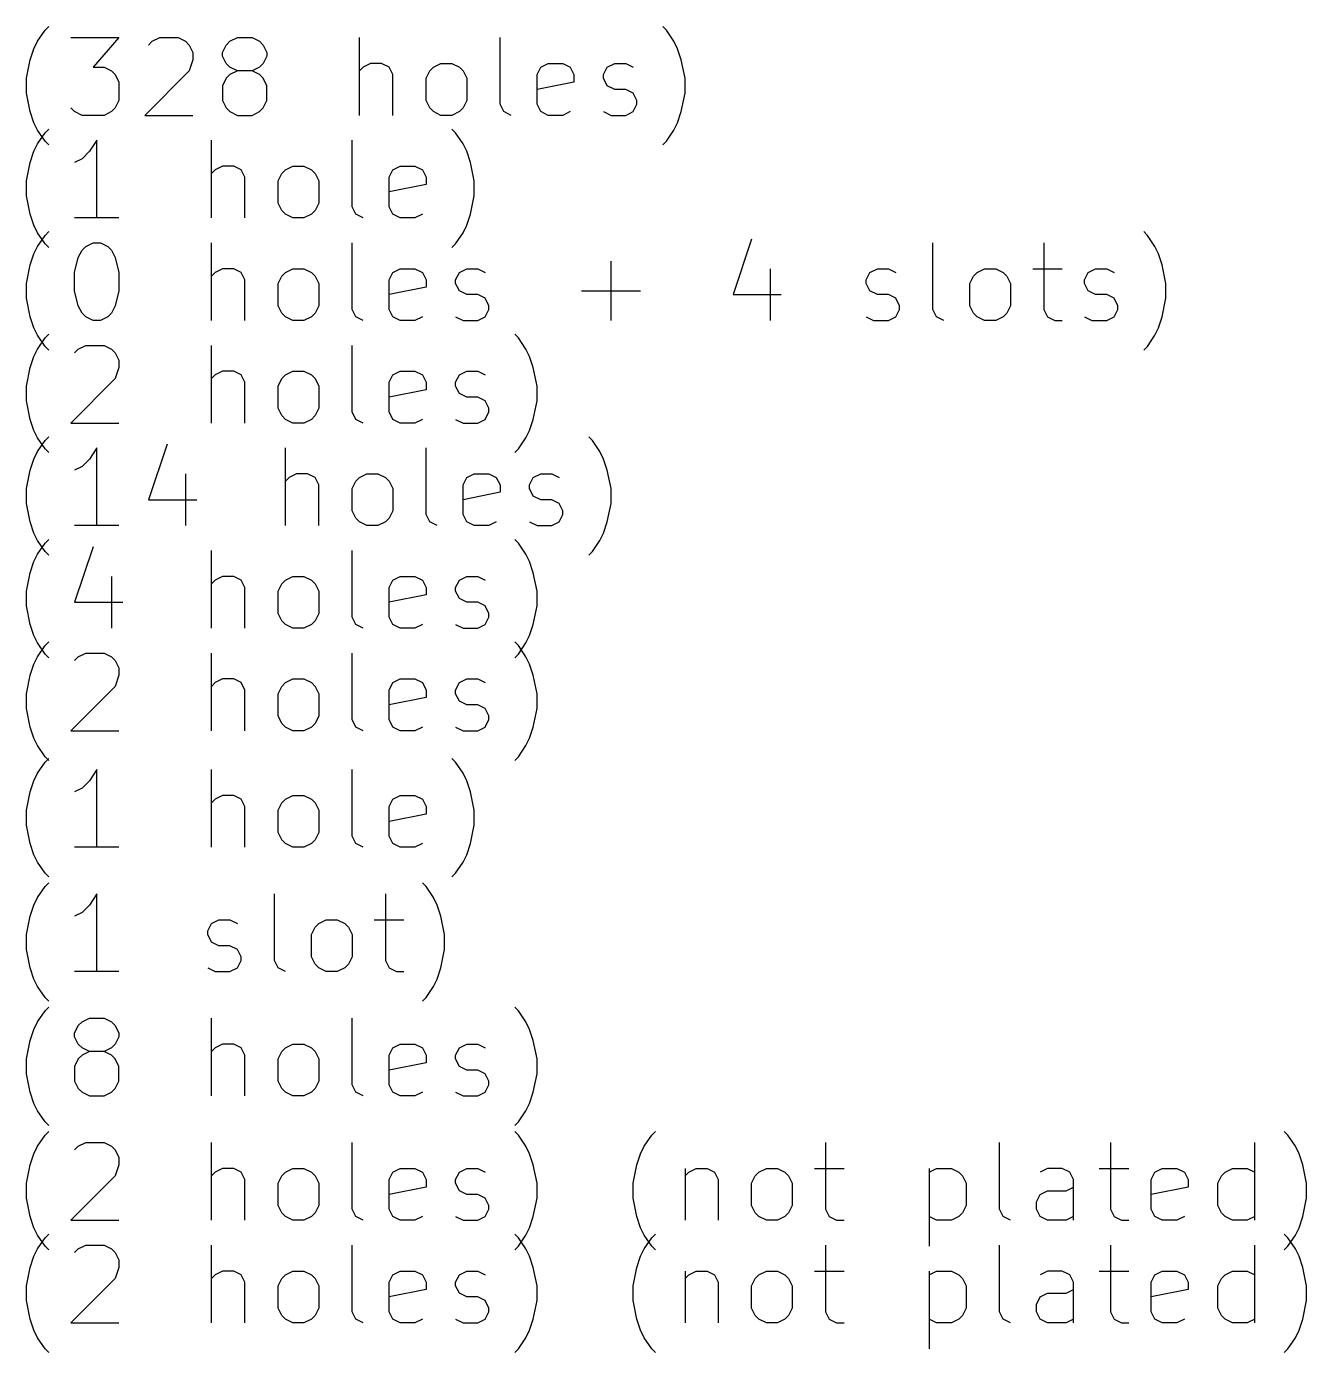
# Model space of a CAD drawing. Extents: x 97.9 to 175, y -164.3 to -75.
# Drawn here: x 135.08 to 168.03, y -164.26 to -130.13 of the extents above; entities that cross this region are included whole.
import ezdxf

# ---------------------------------------------------------------- set-up
doc = ezdxf.new("R2010")
doc.units = 0
doc.layers.add('BLACK', color=7, linetype='CONTINUOUS')

msp = doc.modelspace()

# ---------------------------------------------------------------- linework, layer by layer
at = {"layer": 'BLACK', "linetype": 'CONTINUOUS'}
for p, q in [((135.365, -130.51), (135.555, -130.224)), ((135.555, -130.224), (135.651, -130.129)), ((151.555, -130.224), (151.46, -130.129)), ((151.746, -130.51), (151.555, -130.224)), ((135.174, -130.986), (135.27, -130.701)), ((135.27, -130.701), (135.365, -130.51)), ((136.222, -130.415), (137.46, -130.415)), ((137.46, -130.415), (136.793, -131.177)), ((138.222, -130.605), (138.317, -130.51)), ((138.317, -130.51), (138.508, -130.415)), ((138.508, -130.415), (138.984, -130.415)), ((138.984, -130.415), (139.174, -130.51)), ((139.174, -130.51), (139.27, -130.605)), ((139.27, -130.605), (139.365, -130.796)), ((140.127, -130.796), (140.222, -130.605)), ((140.222, -130.605), (140.317, -130.51)), ((140.317, -130.51), (140.508, -130.415)), ((140.508, -130.415), (140.889, -130.415)), ((140.889, -130.415), (141.079, -130.51)), ((141.079, -130.51), (141.174, -130.605)), ((141.174, -130.605), (141.27, -130.796)), ((143.651, -132.415), (143.651, -130.415)), ((147.27, -132.129), (147.27, -130.415)), ((151.841, -130.701), (151.746, -130.51)), ((151.936, -130.986), (151.841, -130.701)), ((135.079, -131.462), (135.174, -130.986)), ((139.365, -130.986), (139.27, -131.272)), ((139.365, -130.796), (139.365, -130.986)), ((140.127, -130.891), (140.127, -130.796)), ((140.222, -131.082), (140.127, -130.891)), ((141.27, -130.891), (141.174, -131.082)), ((141.27, -130.796), (141.27, -130.891)), ((152.032, -131.462), (151.936, -130.986)), ((136.793, -131.177), (137.079, -131.177)), ((137.079, -131.177), (137.27, -131.272)), ((137.27, -131.272), (137.365, -131.367)), ((137.365, -131.367), (137.46, -131.558)), ((139.27, -131.272), (138.127, -132.415)), ((140.317, -131.177), (140.222, -131.082)), ((140.317, -131.367), (140.222, -131.462)), ((140.508, -131.272), (140.317, -131.177)), ((140.508, -131.272), (140.317, -131.367)), ((140.889, -131.272), (140.508, -131.272)), ((141.079, -131.177), (140.889, -131.272)), ((141.079, -131.367), (140.889, -131.272)), ((141.174, -131.082), (141.079, -131.177)), ((141.174, -131.462), (141.079, -131.367)), ((143.746, -131.177), (143.651, -131.272)), ((143.936, -131.082), (143.746, -131.177)), ((144.222, -131.082), (143.936, -131.082)), ((144.413, -131.177), (144.222, -131.082)), ((144.508, -131.367), (144.413, -131.177)), ((144.508, -132.415), (144.508, -131.367)), ((145.365, -131.462), (145.46, -131.272)), ((145.46, -131.272), (145.555, -131.177)), ((145.555, -131.177), (145.746, -131.082)), ((145.746, -131.082), (146.032, -131.082)), ((146.032, -131.082), (146.222, -131.177)), ((146.222, -131.177), (146.317, -131.272)), ((146.317, -131.272), (146.413, -131.462)), ((148.222, -131.367), (148.317, -131.177)), ((148.222, -132.129), (148.222, -131.367)), ((148.317, -131.177), (148.508, -131.082)), ((148.508, -131.082), (148.889, -131.082)), ((148.889, -131.082), (149.079, -131.177)), ((149.079, -131.177), (149.174, -131.367)), ((149.174, -131.367), (149.174, -131.558)), ((149.936, -131.367), (150.032, -131.177)), ((149.936, -131.462), (149.936, -131.367)), ((150.032, -131.177), (150.222, -131.082)), ((150.222, -131.082), (150.508, -131.082)), ((150.508, -131.082), (150.698, -131.177)), ((135.079, -131.843), (135.079, -131.462)), ((137.46, -131.558), (137.46, -132.034)), ((140.222, -131.462), (140.127, -131.653)), ((140.127, -131.653), (140.127, -132.034)), ((141.27, -131.653), (141.174, -131.462)), ((141.27, -132.034), (141.27, -131.653)), ((145.365, -132.034), (145.365, -131.462)), ((146.413, -131.462), (146.413, -132.034)), ((149.174, -131.558), (148.222, -131.748)), ((150.032, -131.653), (149.936, -131.462)), ((150.222, -131.748), (150.032, -131.653)), ((152.032, -131.843), (152.032, -131.462)), ((135.174, -132.32), (135.079, -131.843)), ((137.46, -132.034), (137.365, -132.224)), ((140.127, -132.034), (140.222, -132.224)), ((141.174, -132.224), (141.27, -132.034)), ((145.46, -132.224), (145.365, -132.034)), ((146.413, -132.034), (146.317, -132.224)), ((150.508, -131.748), (150.222, -131.748)), ((150.698, -131.843), (150.508, -131.748)), ((150.793, -132.034), (150.698, -131.843)), ((150.793, -132.129), (150.793, -132.034)), ((151.936, -132.32), (152.032, -131.843)), ((135.27, -132.605), (135.174, -132.32)), ((136.317, -132.32), (136.222, -132.224)), ((136.508, -132.415), (136.317, -132.32)), ((137.079, -132.415), (136.508, -132.415)), ((137.27, -132.32), (137.079, -132.415)), ((137.365, -132.224), (137.27, -132.32)), ((138.127, -132.415), (139.365, -132.415)), ((140.222, -132.224), (140.317, -132.32)), ((140.317, -132.32), (140.508, -132.415)), ((140.508, -132.415), (140.889, -132.415)), ((140.889, -132.415), (141.079, -132.32)), ((141.079, -132.32), (141.174, -132.224)), ((145.555, -132.32), (145.46, -132.224)), ((145.746, -132.415), (145.555, -132.32)), ((146.032, -132.415), (145.746, -132.415)), ((146.222, -132.32), (146.032, -132.415)), ((146.317, -132.224), (146.222, -132.32)), ((147.365, -132.32), (147.27, -132.129)), ((147.555, -132.415), (147.365, -132.32)), ((148.317, -132.32), (148.222, -132.129)), ((148.508, -132.415), (148.317, -132.32)), ((148.889, -132.415), (148.508, -132.415)), ((149.079, -132.32), (148.889, -132.415)), ((149.936, -132.32), (150.127, -132.415)), ((150.127, -132.415), (150.508, -132.415)), ((150.508, -132.415), (150.698, -132.32)), ((150.698, -132.32), (150.793, -132.129)), ((151.841, -132.605), (151.936, -132.32)), ((135.365, -132.796), (135.27, -132.605)), ((151.746, -132.796), (151.841, -132.605)), ((135.555, -133.082), (135.365, -132.796)), ((135.365, -133.15), (135.555, -132.864)), ((135.555, -132.864), (135.651, -132.769)), ((135.651, -133.177), (135.555, -133.082)), ((136.889, -133.055), (136.698, -133.341)), ((136.889, -135.055), (136.889, -133.055)), ((139.841, -135.055), (139.841, -133.055)), ((143.46, -134.769), (143.46, -133.055)), ((146.127, -132.864), (146.032, -132.769)), ((146.317, -133.15), (146.127, -132.864)), ((151.46, -133.177), (151.555, -133.082)), ((151.555, -133.082), (151.746, -132.796)), ((135.174, -133.626), (135.27, -133.341)), ((135.27, -133.341), (135.365, -133.15)), ((136.698, -133.341), (136.508, -133.531)), ((146.413, -133.341), (146.317, -133.15)), ((146.508, -133.626), (146.413, -133.341)), ((135.079, -134.102), (135.174, -133.626)), ((136.508, -133.531), (136.317, -133.626)), ((140.127, -133.722), (139.936, -133.817)), ((140.413, -133.722), (140.127, -133.722)), ((140.603, -133.817), (140.413, -133.722)), ((141.746, -133.817), (141.936, -133.722)), ((141.936, -133.722), (142.222, -133.722)), ((142.222, -133.722), (142.413, -133.817)), ((144.508, -133.817), (144.698, -133.722)), ((144.698, -133.722), (145.079, -133.722)), ((145.079, -133.722), (145.27, -133.817)), ((146.603, -134.102), (146.508, -133.626)), ((135.079, -134.483), (135.079, -134.102)), ((139.936, -133.817), (139.841, -133.912)), ((140.698, -134.007), (140.603, -133.817)), ((140.698, -135.055), (140.698, -134.007)), ((141.555, -134.102), (141.651, -133.912)), ((141.555, -134.674), (141.555, -134.102)), ((141.651, -133.912), (141.746, -133.817)), ((142.413, -133.817), (142.508, -133.912)), ((142.508, -133.912), (142.603, -134.102)), ((142.603, -134.102), (142.603, -134.674)), ((144.413, -134.007), (144.508, -133.817)), ((144.413, -134.769), (144.413, -134.007)), ((145.27, -133.817), (145.365, -134.007)), ((145.365, -134.007), (145.365, -134.198)), ((146.603, -134.483), (146.603, -134.102)), ((145.365, -134.198), (144.413, -134.388)), ((135.174, -134.96), (135.079, -134.483)), ((141.651, -134.864), (141.555, -134.674)), ((142.603, -134.674), (142.508, -134.864)), ((143.555, -134.96), (143.46, -134.769)), ((144.508, -134.96), (144.413, -134.769)), ((146.508, -134.96), (146.603, -134.483)), ((135.27, -135.245), (135.174, -134.96)), ((137.46, -135.055), (136.317, -135.055)), ((141.746, -134.96), (141.651, -134.864)), ((141.936, -135.055), (141.746, -134.96)), ((142.222, -135.055), (141.936, -135.055)), ((142.413, -134.96), (142.222, -135.055)), ((142.508, -134.864), (142.413, -134.96)), ((143.746, -135.055), (143.555, -134.96)), ((144.698, -135.055), (144.508, -134.96)), ((145.079, -135.055), (144.698, -135.055)), ((145.27, -134.96), (145.079, -135.055)), ((146.413, -135.245), (146.508, -134.96)), ((135.365, -135.436), (135.27, -135.245)), ((135.555, -135.722), (135.365, -135.436)), ((135.555, -135.504), (135.651, -135.409)), ((146.127, -135.722), (146.317, -135.436)), ((146.317, -135.436), (146.413, -135.245)), ((163.936, -135.504), (163.841, -135.409)), ((135.27, -135.981), (135.365, -135.79)), ((135.365, -135.79), (135.555, -135.504)), ((135.651, -135.817), (135.555, -135.722)), ((136.508, -135.885), (136.603, -135.79)), ((136.603, -135.79), (136.793, -135.695)), ((136.793, -135.695), (136.984, -135.695)), ((136.984, -135.695), (137.174, -135.79)), ((137.174, -135.79), (137.27, -135.885)), ((139.841, -137.695), (139.841, -135.695)), ((143.46, -137.409), (143.46, -135.695)), ((146.032, -135.817), (146.127, -135.722)), ((153.746, -135.6), (153.27, -137.028)), ((158.413, -137.409), (158.413, -135.695)), ((161.27, -135.695), (161.27, -137.409)), ((164.127, -135.79), (163.936, -135.504)), ((164.222, -135.981), (164.127, -135.79)), ((135.174, -136.266), (135.27, -135.981)), ((136.317, -136.457), (136.413, -136.076)), ((136.413, -136.076), (136.508, -135.885)), ((137.27, -135.885), (137.365, -136.076)), ((137.365, -136.076), (137.46, -136.457)), ((164.317, -136.266), (164.222, -135.981)), ((135.079, -136.742), (135.174, -136.266)), ((136.317, -136.933), (136.317, -136.457)), ((137.46, -136.457), (137.46, -136.933)), ((139.936, -136.457), (139.841, -136.552)), ((140.127, -136.362), (139.936, -136.457)), ((140.413, -136.362), (140.127, -136.362)), ((140.603, -136.457), (140.413, -136.362)), ((140.698, -136.647), (140.603, -136.457)), ((141.651, -136.552), (141.746, -136.457)), ((141.746, -136.457), (141.936, -136.362)), ((141.936, -136.362), (142.222, -136.362)), ((142.222, -136.362), (142.413, -136.457)), ((142.413, -136.457), (142.508, -136.552)), ((144.413, -136.647), (144.508, -136.457)), ((144.508, -136.457), (144.698, -136.362)), ((144.698, -136.362), (145.079, -136.362)), ((145.079, -136.362), (145.27, -136.457)), ((145.27, -136.457), (145.365, -136.647)), ((146.127, -136.647), (146.222, -136.457)), ((146.222, -136.457), (146.413, -136.362)), ((146.413, -136.362), (146.698, -136.362)), ((146.698, -136.362), (146.889, -136.457)), ((150.127, -137.695), (150.127, -136.171)), ((154.222, -136.362), (154.222, -137.695)), ((156.698, -136.647), (156.793, -136.457)), ((156.793, -136.457), (156.984, -136.362)), ((156.984, -136.362), (157.27, -136.362)), ((157.27, -136.362), (157.46, -136.457)), ((159.46, -136.552), (159.555, -136.457)), ((159.555, -136.457), (159.746, -136.362)), ((159.746, -136.362), (160.032, -136.362)), ((160.032, -136.362), (160.222, -136.457)), ((160.222, -136.457), (160.317, -136.552)), ((160.984, -136.362), (161.746, -136.362)), ((162.317, -136.647), (162.413, -136.457)), ((162.413, -136.457), (162.603, -136.362)), ((162.603, -136.362), (162.889, -136.362)), ((162.889, -136.362), (163.079, -136.457)), ((164.413, -136.742), (164.317, -136.266)), ((135.079, -137.123), (135.079, -136.742)), ((140.698, -137.695), (140.698, -136.647)), ((141.555, -136.742), (141.651, -136.552)), ((141.555, -137.314), (141.555, -136.742)), ((142.508, -136.552), (142.603, -136.742)), ((142.603, -136.742), (142.603, -137.314)), ((144.413, -137.409), (144.413, -136.647)), ((145.365, -136.838), (144.413, -137.028)), ((145.365, -136.647), (145.365, -136.838)), ((146.127, -136.742), (146.127, -136.647)), ((146.222, -136.933), (146.127, -136.742)), ((156.698, -136.742), (156.698, -136.647)), ((156.793, -136.933), (156.698, -136.742)), ((159.365, -136.742), (159.46, -136.552)), ((159.365, -137.314), (159.365, -136.742)), ((160.317, -136.552), (160.413, -136.742)), ((160.413, -136.742), (160.413, -137.314)), ((162.317, -136.742), (162.317, -136.647)), ((162.413, -136.933), (162.317, -136.742)), ((164.413, -137.123), (164.413, -136.742)), ((135.174, -137.6), (135.079, -137.123)), ((136.413, -137.314), (136.317, -136.933)), ((137.46, -136.933), (137.365, -137.314)), ((146.413, -137.028), (146.222, -136.933)), ((146.698, -137.028), (146.413, -137.028)), ((146.889, -137.123), (146.698, -137.028)), ((146.984, -137.314), (146.889, -137.123)), ((149.365, -136.933), (150.889, -136.933)), ((153.27, -137.028), (154.508, -137.028)), ((156.984, -137.028), (156.793, -136.933)), ((157.27, -137.028), (156.984, -137.028)), ((157.46, -137.123), (157.27, -137.028)), ((157.555, -137.314), (157.46, -137.123)), ((162.603, -137.028), (162.413, -136.933)), ((162.889, -137.028), (162.603, -137.028)), ((163.079, -137.123), (162.889, -137.028)), ((163.174, -137.314), (163.079, -137.123)), ((164.317, -137.6), (164.413, -137.123)), ((136.508, -137.504), (136.413, -137.314)), ((136.603, -137.6), (136.508, -137.504)), ((137.27, -137.504), (137.174, -137.6)), ((137.365, -137.314), (137.27, -137.504)), ((141.651, -137.504), (141.555, -137.314)), ((141.746, -137.6), (141.651, -137.504)), ((142.508, -137.504), (142.413, -137.6)), ((142.603, -137.314), (142.508, -137.504)), ((143.555, -137.6), (143.46, -137.409)), ((144.508, -137.6), (144.413, -137.409)), ((146.889, -137.6), (146.984, -137.409)), ((146.984, -137.409), (146.984, -137.314)), ((157.46, -137.6), (157.555, -137.409)), ((157.555, -137.409), (157.555, -137.314)), ((158.508, -137.6), (158.413, -137.409)), ((159.46, -137.504), (159.365, -137.314)), ((159.555, -137.6), (159.46, -137.504)), ((160.317, -137.504), (160.222, -137.6)), ((160.413, -137.314), (160.317, -137.504)), ((161.27, -137.409), (161.365, -137.6)), ((163.079, -137.6), (163.174, -137.409)), ((163.174, -137.409), (163.174, -137.314)), ((135.27, -137.885), (135.174, -137.6)), ((136.793, -137.695), (136.603, -137.6)), ((136.984, -137.695), (136.793, -137.695)), ((137.174, -137.6), (136.984, -137.695)), ((141.936, -137.695), (141.746, -137.6)), ((142.222, -137.695), (141.936, -137.695)), ((142.413, -137.6), (142.222, -137.695)), ((143.746, -137.695), (143.555, -137.6)), ((144.698, -137.695), (144.508, -137.6)), ((145.079, -137.695), (144.698, -137.695)), ((145.27, -137.6), (145.079, -137.695)), ((146.127, -137.6), (146.317, -137.695)), ((146.317, -137.695), (146.698, -137.695)), ((146.698, -137.695), (146.889, -137.6)), ((156.698, -137.6), (156.889, -137.695)), ((156.889, -137.695), (157.27, -137.695)), ((157.27, -137.695), (157.46, -137.6)), ((158.698, -137.695), (158.508, -137.6)), ((159.746, -137.695), (159.555, -137.6)), ((160.032, -137.695), (159.746, -137.695)), ((160.222, -137.6), (160.032, -137.695)), ((161.365, -137.6), (161.555, -137.695)), ((161.555, -137.695), (161.746, -137.695)), ((162.317, -137.6), (162.508, -137.695)), ((162.508, -137.695), (162.889, -137.695)), ((162.889, -137.695), (163.079, -137.6)), ((164.222, -137.885), (164.317, -137.6)), ((135.365, -138.076), (135.27, -137.885)), ((135.555, -138.362), (135.365, -138.076)), ((135.365, -138.43), (135.555, -138.144)), ((135.555, -138.144), (135.651, -138.049)), ((147.746, -138.144), (147.651, -138.049)), ((147.936, -138.43), (147.746, -138.144)), ((163.936, -138.362), (164.127, -138.076)), ((164.127, -138.076), (164.222, -137.885)), ((135.27, -138.621), (135.365, -138.43)), ((135.651, -138.457), (135.555, -138.362)), ((136.317, -138.525), (136.413, -138.43)), ((136.413, -138.43), (136.603, -138.335)), ((136.603, -138.335), (137.079, -138.335)), ((137.079, -138.335), (137.27, -138.43)), ((137.27, -138.43), (137.365, -138.525)), ((137.365, -138.525), (137.46, -138.716)), ((139.841, -140.335), (139.841, -138.335)), ((143.46, -140.049), (143.46, -138.335)), ((148.032, -138.621), (147.936, -138.43)), ((163.841, -138.457), (163.936, -138.362)), ((135.174, -138.906), (135.27, -138.621)), ((137.46, -138.716), (137.46, -138.906)), ((148.127, -138.906), (148.032, -138.621)), ((135.079, -139.382), (135.174, -138.906)), ((137.365, -139.192), (136.222, -140.335)), ((137.46, -138.906), (137.365, -139.192)), ((139.936, -139.097), (139.841, -139.192)), ((140.127, -139.002), (139.936, -139.097)), ((140.413, -139.002), (140.127, -139.002)), ((140.603, -139.097), (140.413, -139.002)), ((140.698, -139.287), (140.603, -139.097)), ((141.555, -139.382), (141.651, -139.192)), ((141.651, -139.192), (141.746, -139.097)), ((141.746, -139.097), (141.936, -139.002)), ((141.936, -139.002), (142.222, -139.002)), ((142.222, -139.002), (142.413, -139.097)), ((142.413, -139.097), (142.508, -139.192)), ((142.508, -139.192), (142.603, -139.382)), ((144.413, -139.287), (144.508, -139.097)), ((144.508, -139.097), (144.698, -139.002)), ((144.698, -139.002), (145.079, -139.002)), ((145.079, -139.002), (145.27, -139.097)), ((145.27, -139.097), (145.365, -139.287)), ((146.127, -139.287), (146.222, -139.097)), ((146.222, -139.097), (146.413, -139.002)), ((146.413, -139.002), (146.698, -139.002)), ((146.698, -139.002), (146.889, -139.097)), ((148.222, -139.382), (148.127, -138.906)), ((135.079, -139.763), (135.079, -139.382)), ((140.698, -140.335), (140.698, -139.287)), ((141.555, -139.954), (141.555, -139.382)), ((142.603, -139.382), (142.603, -139.954)), ((144.413, -140.049), (144.413, -139.287)), ((145.365, -139.478), (144.413, -139.668)), ((145.365, -139.287), (145.365, -139.478)), ((146.127, -139.382), (146.127, -139.287)), ((146.222, -139.573), (146.127, -139.382)), ((146.413, -139.668), (146.222, -139.573)), ((148.222, -139.763), (148.222, -139.382)), ((135.174, -140.24), (135.079, -139.763)), ((146.698, -139.668), (146.413, -139.668)), ((146.889, -139.763), (146.698, -139.668)), ((146.984, -139.954), (146.889, -139.763)), ((148.127, -140.24), (148.222, -139.763)), ((135.27, -140.525), (135.174, -140.24)), ((141.651, -140.144), (141.555, -139.954)), ((141.746, -140.24), (141.651, -140.144)), ((141.936, -140.335), (141.746, -140.24)), ((142.413, -140.24), (142.222, -140.335)), ((142.508, -140.144), (142.413, -140.24)), ((142.603, -139.954), (142.508, -140.144)), ((143.555, -140.24), (143.46, -140.049)), ((143.746, -140.335), (143.555, -140.24)), ((144.508, -140.24), (144.413, -140.049)), ((144.698, -140.335), (144.508, -140.24)), ((145.27, -140.24), (145.079, -140.335)), ((146.127, -140.24), (146.317, -140.335)), ((146.698, -140.335), (146.889, -140.24)), ((146.889, -140.24), (146.984, -140.049)), ((146.984, -140.049), (146.984, -139.954)), ((148.032, -140.525), (148.127, -140.24)), ((135.365, -140.716), (135.27, -140.525)), ((136.222, -140.335), (137.46, -140.335)), ((142.222, -140.335), (141.936, -140.335)), ((145.079, -140.335), (144.698, -140.335)), ((146.317, -140.335), (146.698, -140.335)), ((147.936, -140.716), (148.032, -140.525)), ((135.555, -141.002), (135.365, -140.716)), ((135.365, -141.07), (135.555, -140.784)), ((135.555, -140.784), (135.651, -140.689)), ((138.698, -140.88), (138.222, -142.308)), ((147.746, -141.002), (147.936, -140.716)), ((149.651, -140.784), (149.555, -140.689)), ((149.841, -141.07), (149.651, -140.784)), ((135.174, -141.546), (135.27, -141.261)), ((135.27, -141.261), (135.365, -141.07)), ((135.651, -141.097), (135.555, -141.002)), ((136.698, -141.261), (136.508, -141.451)), ((136.889, -140.975), (136.698, -141.261)), ((136.889, -142.975), (136.889, -140.975)), ((141.746, -142.975), (141.746, -140.975)), ((145.365, -142.689), (145.365, -140.975)), ((147.651, -141.097), (147.746, -141.002)), ((149.936, -141.261), (149.841, -141.07)), ((150.032, -141.546), (149.936, -141.261)), ((135.079, -142.022), (135.174, -141.546)), ((136.508, -141.451), (136.317, -141.546)), ((150.127, -142.022), (150.032, -141.546)), ((139.174, -141.642), (139.174, -142.975)), ((141.841, -141.737), (141.746, -141.832)), ((142.032, -141.642), (141.841, -141.737)), ((142.317, -141.642), (142.032, -141.642)), ((142.508, -141.737), (142.317, -141.642)), ((142.603, -141.927), (142.508, -141.737)), ((142.603, -142.975), (142.603, -141.927)), ((143.46, -142.022), (143.555, -141.832)), ((143.555, -141.832), (143.651, -141.737)), ((143.651, -141.737), (143.841, -141.642)), ((143.841, -141.642), (144.127, -141.642)), ((144.127, -141.642), (144.317, -141.737)), ((144.317, -141.737), (144.413, -141.832)), ((144.413, -141.832), (144.508, -142.022)), ((146.317, -141.927), (146.413, -141.737)), ((146.317, -142.689), (146.317, -141.927)), ((146.413, -141.737), (146.603, -141.642)), ((146.603, -141.642), (146.984, -141.642)), ((146.984, -141.642), (147.174, -141.737)), ((147.174, -141.737), (147.27, -141.927)), ((147.27, -141.927), (147.27, -142.118)), ((148.032, -141.927), (148.127, -141.737)), ((148.032, -142.022), (148.032, -141.927)), ((148.127, -141.737), (148.317, -141.642)), ((148.317, -141.642), (148.603, -141.642)), ((148.603, -141.642), (148.793, -141.737)), ((135.079, -142.403), (135.079, -142.022)), ((138.222, -142.308), (139.46, -142.308)), ((143.46, -142.594), (143.46, -142.022)), ((144.508, -142.022), (144.508, -142.594)), ((147.27, -142.118), (146.317, -142.308)), ((148.127, -142.213), (148.032, -142.022)), ((148.317, -142.308), (148.127, -142.213)), ((148.603, -142.308), (148.317, -142.308)), ((148.793, -142.403), (148.603, -142.308)), ((150.127, -142.403), (150.127, -142.022)), ((135.174, -142.88), (135.079, -142.403)), ((143.555, -142.784), (143.46, -142.594)), ((144.508, -142.594), (144.413, -142.784)), ((148.889, -142.594), (148.793, -142.403)), ((148.889, -142.689), (148.889, -142.594)), ((150.032, -142.88), (150.127, -142.403)), ((135.27, -143.165), (135.174, -142.88)), ((137.46, -142.975), (136.317, -142.975)), ((143.651, -142.88), (143.555, -142.784)), ((143.841, -142.975), (143.651, -142.88)), ((144.127, -142.975), (143.841, -142.975)), ((144.317, -142.88), (144.127, -142.975)), ((144.413, -142.784), (144.317, -142.88)), ((145.46, -142.88), (145.365, -142.689)), ((145.651, -142.975), (145.46, -142.88)), ((146.413, -142.88), (146.317, -142.689)), ((146.603, -142.975), (146.413, -142.88)), ((146.984, -142.975), (146.603, -142.975)), ((147.174, -142.88), (146.984, -142.975)), ((148.032, -142.88), (148.222, -142.975)), ((148.222, -142.975), (148.603, -142.975)), ((148.603, -142.975), (148.793, -142.88)), ((148.793, -142.88), (148.889, -142.689)), ((149.936, -143.165), (150.032, -142.88)), ((135.365, -143.356), (135.27, -143.165)), ((135.555, -143.424), (135.651, -143.329)), ((147.746, -143.424), (147.651, -143.329)), ((149.841, -143.356), (149.936, -143.165)), ((135.555, -143.642), (135.365, -143.356)), ((135.365, -143.71), (135.555, -143.424)), ((135.651, -143.737), (135.555, -143.642)), ((136.793, -143.52), (136.317, -144.948)), ((139.841, -145.615), (139.841, -143.615)), ((143.46, -145.329), (143.46, -143.615)), ((147.936, -143.71), (147.746, -143.424)), ((149.555, -143.737), (149.651, -143.642)), ((149.651, -143.642), (149.841, -143.356)), ((135.174, -144.186), (135.27, -143.901)), ((135.27, -143.901), (135.365, -143.71)), ((148.032, -143.901), (147.936, -143.71)), ((148.127, -144.186), (148.032, -143.901)), ((135.079, -144.662), (135.174, -144.186)), ((137.27, -144.282), (137.27, -145.615)), ((140.127, -144.282), (139.936, -144.377)), ((140.413, -144.282), (140.127, -144.282)), ((140.603, -144.377), (140.413, -144.282)), ((141.746, -144.377), (141.936, -144.282)), ((141.936, -144.282), (142.222, -144.282)), ((142.222, -144.282), (142.413, -144.377)), ((144.508, -144.377), (144.698, -144.282)), ((144.698, -144.282), (145.079, -144.282)), ((145.079, -144.282), (145.27, -144.377)), ((146.222, -144.377), (146.413, -144.282)), ((146.413, -144.282), (146.698, -144.282)), ((146.698, -144.282), (146.889, -144.377)), ((148.222, -144.662), (148.127, -144.186)), ((135.079, -145.043), (135.079, -144.662)), ((139.936, -144.377), (139.841, -144.472)), ((140.698, -144.567), (140.603, -144.377)), ((140.698, -145.615), (140.698, -144.567)), ((141.555, -144.662), (141.651, -144.472)), ((141.555, -145.234), (141.555, -144.662)), ((141.651, -144.472), (141.746, -144.377)), ((142.413, -144.377), (142.508, -144.472)), ((142.508, -144.472), (142.603, -144.662)), ((142.603, -144.662), (142.603, -145.234)), ((144.413, -144.567), (144.508, -144.377)), ((144.413, -145.329), (144.413, -144.567)), ((145.27, -144.377), (145.365, -144.567)), ((145.365, -144.567), (145.365, -144.758)), ((146.127, -144.567), (146.222, -144.377)), ((146.127, -144.662), (146.127, -144.567)), ((146.222, -144.853), (146.127, -144.662)), ((148.222, -145.043), (148.222, -144.662)), ((135.174, -145.52), (135.079, -145.043)), ((136.317, -144.948), (137.555, -144.948)), ((145.365, -144.758), (144.413, -144.948)), ((146.413, -144.948), (146.222, -144.853)), ((146.698, -144.948), (146.413, -144.948)), ((146.889, -145.043), (146.698, -144.948)), ((146.984, -145.234), (146.889, -145.043)), ((148.127, -145.52), (148.222, -145.043)), ((141.651, -145.424), (141.555, -145.234)), ((142.603, -145.234), (142.508, -145.424)), ((143.555, -145.52), (143.46, -145.329)), ((144.508, -145.52), (144.413, -145.329)), ((146.889, -145.52), (146.984, -145.329)), ((146.984, -145.329), (146.984, -145.234)), ((135.27, -145.805), (135.174, -145.52)), ((141.746, -145.52), (141.651, -145.424)), ((141.936, -145.615), (141.746, -145.52)), ((142.222, -145.615), (141.936, -145.615)), ((142.413, -145.52), (142.222, -145.615)), ((142.508, -145.424), (142.413, -145.52)), ((143.746, -145.615), (143.555, -145.52)), ((144.698, -145.615), (144.508, -145.52)), ((145.079, -145.615), (144.698, -145.615)), ((145.27, -145.52), (145.079, -145.615)), ((146.127, -145.52), (146.317, -145.615)), ((146.317, -145.615), (146.698, -145.615)), ((146.698, -145.615), (146.889, -145.52)), ((148.032, -145.805), (148.127, -145.52)), ((135.365, -145.996), (135.27, -145.805)), ((135.555, -146.282), (135.365, -145.996)), ((135.365, -146.35), (135.555, -146.064)), ((135.555, -146.064), (135.651, -145.969)), ((147.746, -146.064), (147.651, -145.969)), ((147.746, -146.282), (147.936, -145.996)), ((147.936, -146.35), (147.746, -146.064)), ((147.936, -145.996), (148.032, -145.805)), ((135.27, -146.541), (135.365, -146.35)), ((135.651, -146.377), (135.555, -146.282)), ((136.317, -146.445), (136.413, -146.35)), ((136.413, -146.35), (136.603, -146.255)), ((136.603, -146.255), (137.079, -146.255)), ((137.079, -146.255), (137.27, -146.35)), ((137.27, -146.35), (137.365, -146.445)), ((139.841, -148.255), (139.841, -146.255)), ((143.46, -147.969), (143.46, -146.255)), ((147.651, -146.377), (147.746, -146.282)), ((148.032, -146.541), (147.936, -146.35)), ((135.174, -146.826), (135.27, -146.541)), ((137.365, -146.445), (137.46, -146.636)), ((137.46, -146.636), (137.46, -146.826)), ((148.127, -146.826), (148.032, -146.541)), ((135.079, -147.302), (135.174, -146.826)), ((137.46, -146.826), (137.365, -147.112)), ((139.936, -147.017), (139.841, -147.112)), ((140.127, -146.922), (139.936, -147.017)), ((140.413, -146.922), (140.127, -146.922)), ((140.603, -147.017), (140.413, -146.922)), ((140.698, -147.207), (140.603, -147.017)), ((141.651, -147.112), (141.746, -147.017)), ((141.746, -147.017), (141.936, -146.922)), ((141.936, -146.922), (142.222, -146.922)), ((142.222, -146.922), (142.413, -147.017)), ((142.413, -147.017), (142.508, -147.112)), ((144.413, -147.207), (144.508, -147.017)), ((144.508, -147.017), (144.698, -146.922)), ((144.698, -146.922), (145.079, -146.922)), ((145.079, -146.922), (145.27, -147.017)), ((145.27, -147.017), (145.365, -147.207)), ((146.127, -147.207), (146.222, -147.017)), ((146.222, -147.017), (146.413, -146.922)), ((146.413, -146.922), (146.698, -146.922)), ((146.698, -146.922), (146.889, -147.017)), ((148.222, -147.302), (148.127, -146.826)), ((135.079, -147.683), (135.079, -147.302)), ((137.365, -147.112), (136.222, -148.255)), ((140.698, -148.255), (140.698, -147.207)), ((141.555, -147.302), (141.651, -147.112)), ((141.555, -147.874), (141.555, -147.302)), ((142.508, -147.112), (142.603, -147.302)), ((142.603, -147.302), (142.603, -147.874)), ((144.413, -147.969), (144.413, -147.207)), ((145.365, -147.398), (144.413, -147.588)), ((145.365, -147.207), (145.365, -147.398)), ((146.127, -147.302), (146.127, -147.207)), ((146.222, -147.493), (146.127, -147.302)), ((148.222, -147.683), (148.222, -147.302)), ((135.174, -148.16), (135.079, -147.683)), ((146.413, -147.588), (146.222, -147.493)), ((146.698, -147.588), (146.413, -147.588)), ((146.889, -147.683), (146.698, -147.588)), ((146.984, -147.874), (146.889, -147.683)), ((148.127, -148.16), (148.222, -147.683)), ((141.651, -148.064), (141.555, -147.874)), ((141.746, -148.16), (141.651, -148.064)), ((142.508, -148.064), (142.413, -148.16)), ((142.603, -147.874), (142.508, -148.064)), ((143.555, -148.16), (143.46, -147.969)), ((144.508, -148.16), (144.413, -147.969)), ((146.889, -148.16), (146.984, -147.969)), ((146.984, -147.969), (146.984, -147.874)), ((135.27, -148.445), (135.174, -148.16)), ((135.365, -148.636), (135.27, -148.445)), ((136.222, -148.255), (137.46, -148.255)), ((141.936, -148.255), (141.746, -148.16)), ((142.222, -148.255), (141.936, -148.255)), ((142.413, -148.16), (142.222, -148.255)), ((143.746, -148.255), (143.555, -148.16)), ((144.698, -148.255), (144.508, -148.16)), ((145.079, -148.255), (144.698, -148.255)), ((145.27, -148.16), (145.079, -148.255)), ((146.127, -148.16), (146.317, -148.255)), ((146.317, -148.255), (146.698, -148.255)), ((146.698, -148.255), (146.889, -148.16)), ((147.936, -148.636), (148.032, -148.445)), ((148.032, -148.445), (148.127, -148.16)), ((135.555, -148.922), (135.365, -148.636)), ((147.746, -148.922), (147.936, -148.636)), ((135.365, -149.35), (135.555, -149.064)), ((135.651, -149.017), (135.555, -148.922)), ((135.555, -149.064), (135.651, -148.969)), ((146.127, -149.064), (146.032, -148.969)), ((146.317, -149.35), (146.127, -149.064)), ((147.651, -149.017), (147.746, -148.922)), ((135.27, -149.541), (135.365, -149.35)), ((136.889, -149.255), (136.698, -149.541)), ((136.889, -151.255), (136.889, -149.255)), ((139.841, -151.255), (139.841, -149.255)), ((143.46, -150.969), (143.46, -149.255)), ((146.413, -149.541), (146.317, -149.35)), ((135.174, -149.826), (135.27, -149.541)), ((136.508, -149.731), (136.317, -149.826)), ((136.698, -149.541), (136.508, -149.731)), ((146.508, -149.826), (146.413, -149.541)), ((135.079, -150.302), (135.174, -149.826)), ((139.936, -150.017), (139.841, -150.112)), ((140.127, -149.922), (139.936, -150.017)), ((140.413, -149.922), (140.127, -149.922)), ((140.603, -150.017), (140.413, -149.922)), ((140.698, -150.207), (140.603, -150.017)), ((141.555, -150.302), (141.651, -150.112)), ((141.651, -150.112), (141.746, -150.017)), ((141.746, -150.017), (141.936, -149.922)), ((141.936, -149.922), (142.222, -149.922)), ((142.222, -149.922), (142.413, -150.017)), ((142.413, -150.017), (142.508, -150.112)), ((142.508, -150.112), (142.603, -150.302)), ((144.413, -150.207), (144.508, -150.017)), ((144.508, -150.017), (144.698, -149.922)), ((144.698, -149.922), (145.079, -149.922)), ((145.079, -149.922), (145.27, -150.017)), ((145.27, -150.017), (145.365, -150.207)), ((146.603, -150.302), (146.508, -149.826)), ((135.079, -150.683), (135.079, -150.302)), ((140.698, -151.255), (140.698, -150.207)), ((141.555, -150.874), (141.555, -150.302)), ((142.603, -150.302), (142.603, -150.874)), ((144.413, -150.969), (144.413, -150.207)), ((145.365, -150.398), (144.413, -150.588)), ((145.365, -150.207), (145.365, -150.398)), ((146.603, -150.683), (146.603, -150.302)), ((135.174, -151.16), (135.079, -150.683)), ((146.508, -151.16), (146.603, -150.683)), ((135.27, -151.445), (135.174, -151.16)), ((141.651, -151.064), (141.555, -150.874)), ((141.746, -151.16), (141.651, -151.064)), ((141.936, -151.255), (141.746, -151.16)), ((142.413, -151.16), (142.222, -151.255)), ((142.508, -151.064), (142.413, -151.16)), ((142.603, -150.874), (142.508, -151.064)), ((143.555, -151.16), (143.46, -150.969)), ((143.746, -151.255), (143.555, -151.16)), ((144.508, -151.16), (144.413, -150.969)), ((144.698, -151.255), (144.508, -151.16)), ((145.27, -151.16), (145.079, -151.255)), ((146.413, -151.445), (146.508, -151.16)), ((135.365, -151.636), (135.27, -151.445)), ((137.46, -151.255), (136.317, -151.255)), ((142.222, -151.255), (141.936, -151.255)), ((145.079, -151.255), (144.698, -151.255)), ((146.317, -151.636), (146.413, -151.445)), ((135.555, -151.922), (135.365, -151.636)), ((146.127, -151.922), (146.317, -151.636)), ((135.651, -152.017), (135.555, -151.922)), ((135.555, -152.264), (135.651, -152.169)), ((145.365, -152.264), (145.27, -152.169)), ((146.032, -152.017), (146.127, -151.922)), ((135.27, -152.741), (135.365, -152.55)), ((135.365, -152.55), (135.555, -152.264)), ((136.889, -152.455), (136.698, -152.741)), ((136.889, -154.455), (136.889, -152.455)), ((141.46, -154.169), (141.46, -152.455)), ((144.317, -152.455), (144.317, -154.169)), ((145.555, -152.55), (145.365, -152.264)), ((145.651, -152.741), (145.555, -152.55)), ((135.174, -153.026), (135.27, -152.741)), ((136.698, -152.741), (136.508, -152.931)), ((145.746, -153.026), (145.651, -152.741)), ((135.079, -153.502), (135.174, -153.026)), ((136.508, -152.931), (136.317, -153.026)), ((139.746, -153.407), (139.841, -153.217)), ((139.841, -153.217), (140.032, -153.122)), ((140.032, -153.122), (140.317, -153.122)), ((140.317, -153.122), (140.508, -153.217)), ((142.508, -153.312), (142.603, -153.217)), ((142.603, -153.217), (142.793, -153.122)), ((142.793, -153.122), (143.079, -153.122)), ((143.079, -153.122), (143.27, -153.217)), ((143.27, -153.217), (143.365, -153.312)), ((144.032, -153.122), (144.793, -153.122)), ((145.841, -153.502), (145.746, -153.026)), ((135.079, -153.883), (135.079, -153.502)), ((139.746, -153.502), (139.746, -153.407)), ((139.841, -153.693), (139.746, -153.502)), ((142.413, -153.502), (142.508, -153.312)), ((142.413, -154.074), (142.413, -153.502)), ((143.365, -153.312), (143.46, -153.502)), ((143.46, -153.502), (143.46, -154.074)), ((145.841, -153.883), (145.841, -153.502)), ((135.174, -154.36), (135.079, -153.883)), ((140.032, -153.788), (139.841, -153.693)), ((140.317, -153.788), (140.032, -153.788)), ((140.508, -153.883), (140.317, -153.788)), ((140.603, -154.074), (140.508, -153.883)), ((145.746, -154.36), (145.841, -153.883)), ((140.508, -154.36), (140.603, -154.169)), ((140.603, -154.169), (140.603, -154.074)), ((141.555, -154.36), (141.46, -154.169)), ((142.508, -154.264), (142.413, -154.074)), ((143.46, -154.074), (143.365, -154.264)), ((144.317, -154.169), (144.413, -154.36)), ((135.27, -154.645), (135.174, -154.36)), ((137.46, -154.455), (136.317, -154.455)), ((139.746, -154.36), (139.936, -154.455)), ((139.936, -154.455), (140.317, -154.455)), ((140.317, -154.455), (140.508, -154.36)), ((141.746, -154.455), (141.555, -154.36)), ((142.603, -154.36), (142.508, -154.264)), ((142.793, -154.455), (142.603, -154.36)), ((143.079, -154.455), (142.793, -154.455)), ((143.27, -154.36), (143.079, -154.455)), ((143.365, -154.264), (143.27, -154.36)), ((144.413, -154.36), (144.603, -154.455)), ((144.603, -154.455), (144.793, -154.455)), ((145.651, -154.645), (145.746, -154.36)), ((135.365, -154.836), (135.27, -154.645)), ((135.555, -155.122), (135.365, -154.836)), ((145.365, -155.122), (145.555, -154.836)), ((145.555, -154.836), (145.651, -154.645)), ((135.651, -155.217), (135.555, -155.122)), ((145.27, -155.217), (145.365, -155.122)), ((135.365, -155.75), (135.555, -155.464)), ((135.555, -155.464), (135.651, -155.369)), ((147.746, -155.464), (147.651, -155.369)), ((147.936, -155.75), (147.746, -155.464)), ((135.174, -156.226), (135.27, -155.941)), ((135.27, -155.941), (135.365, -155.75)), ((136.317, -156.036), (136.413, -155.845)), ((136.413, -155.845), (136.508, -155.75)), ((136.508, -155.75), (136.698, -155.655)), ((136.698, -155.655), (137.079, -155.655)), ((137.079, -155.655), (137.27, -155.75)), ((137.27, -155.75), (137.365, -155.845)), ((137.365, -155.845), (137.46, -156.036)), ((139.841, -157.655), (139.841, -155.655)), ((143.46, -157.369), (143.46, -155.655)), ((148.032, -155.941), (147.936, -155.75)), ((148.127, -156.226), (148.032, -155.941)), ((135.079, -156.702), (135.174, -156.226)), ((136.317, -156.131), (136.317, -156.036)), ((136.413, -156.322), (136.317, -156.131)), ((137.46, -156.131), (137.365, -156.322)), ((137.46, -156.036), (137.46, -156.131)), ((148.222, -156.702), (148.127, -156.226)), ((136.508, -156.417), (136.413, -156.322)), ((136.508, -156.607), (136.413, -156.702)), ((136.698, -156.512), (136.508, -156.417)), ((136.698, -156.512), (136.508, -156.607)), ((137.079, -156.512), (136.698, -156.512)), ((137.27, -156.417), (137.079, -156.512)), ((137.27, -156.607), (137.079, -156.512)), ((137.365, -156.322), (137.27, -156.417)), ((137.365, -156.702), (137.27, -156.607)), ((139.936, -156.417), (139.841, -156.512)), ((140.127, -156.322), (139.936, -156.417)), ((140.413, -156.322), (140.127, -156.322)), ((140.603, -156.417), (140.413, -156.322)), ((140.698, -156.607), (140.603, -156.417)), ((140.698, -157.655), (140.698, -156.607)), ((141.555, -156.702), (141.651, -156.512)), ((141.651, -156.512), (141.746, -156.417)), ((141.746, -156.417), (141.936, -156.322)), ((141.936, -156.322), (142.222, -156.322)), ((142.222, -156.322), (142.413, -156.417)), ((142.413, -156.417), (142.508, -156.512)), ((142.508, -156.512), (142.603, -156.702)), ((144.413, -156.607), (144.508, -156.417)), ((144.413, -157.369), (144.413, -156.607)), ((144.508, -156.417), (144.698, -156.322)), ((144.698, -156.322), (145.079, -156.322)), ((145.079, -156.322), (145.27, -156.417)), ((145.27, -156.417), (145.365, -156.607)), ((145.365, -156.607), (145.365, -156.798)), ((146.127, -156.607), (146.222, -156.417)), ((146.127, -156.702), (146.127, -156.607)), ((146.222, -156.417), (146.413, -156.322)), ((146.413, -156.322), (146.698, -156.322)), ((146.698, -156.322), (146.889, -156.417)), ((135.079, -157.083), (135.079, -156.702)), ((136.413, -156.702), (136.317, -156.893)), ((136.317, -156.893), (136.317, -157.274)), ((137.46, -156.893), (137.365, -156.702)), ((137.46, -157.274), (137.46, -156.893)), ((141.555, -157.274), (141.555, -156.702)), ((142.603, -156.702), (142.603, -157.274)), ((145.365, -156.798), (144.413, -156.988)), ((146.222, -156.893), (146.127, -156.702)), ((146.413, -156.988), (146.222, -156.893)), ((146.698, -156.988), (146.413, -156.988)), ((146.889, -157.083), (146.698, -156.988)), ((148.222, -157.083), (148.222, -156.702)), ((135.174, -157.56), (135.079, -157.083)), ((136.317, -157.274), (136.413, -157.464)), ((137.365, -157.464), (137.46, -157.274)), ((141.651, -157.464), (141.555, -157.274)), ((142.603, -157.274), (142.508, -157.464)), ((146.984, -157.274), (146.889, -157.083)), ((146.984, -157.369), (146.984, -157.274)), ((148.127, -157.56), (148.222, -157.083)), ((135.27, -157.845), (135.174, -157.56)), ((136.413, -157.464), (136.508, -157.56)), ((136.508, -157.56), (136.698, -157.655)), ((136.698, -157.655), (137.079, -157.655)), ((137.079, -157.655), (137.27, -157.56)), ((137.27, -157.56), (137.365, -157.464)), ((141.746, -157.56), (141.651, -157.464)), ((141.936, -157.655), (141.746, -157.56)), ((142.222, -157.655), (141.936, -157.655)), ((142.413, -157.56), (142.222, -157.655)), ((142.508, -157.464), (142.413, -157.56)), ((143.555, -157.56), (143.46, -157.369)), ((143.746, -157.655), (143.555, -157.56)), ((144.508, -157.56), (144.413, -157.369)), ((144.698, -157.655), (144.508, -157.56)), ((145.079, -157.655), (144.698, -157.655)), ((145.27, -157.56), (145.079, -157.655)), ((146.127, -157.56), (146.317, -157.655)), ((146.317, -157.655), (146.698, -157.655)), ((146.698, -157.655), (146.889, -157.56)), ((146.889, -157.56), (146.984, -157.369)), ((148.032, -157.845), (148.127, -157.56)), ((135.365, -158.036), (135.27, -157.845)), ((147.936, -158.036), (148.032, -157.845)), ((135.555, -158.322), (135.365, -158.036)), ((135.651, -158.417), (135.555, -158.322)), ((147.651, -158.417), (147.746, -158.322)), ((147.746, -158.322), (147.936, -158.036)), ((135.365, -158.95), (135.555, -158.664)), ((135.555, -158.664), (135.651, -158.569)), ((147.746, -158.664), (147.651, -158.569)), ((147.936, -158.95), (147.746, -158.664)), ((150.984, -158.95), (151.174, -158.664)), ((151.174, -158.664), (151.27, -158.569)), ((167.555, -158.664), (167.46, -158.569)), ((167.746, -158.95), (167.555, -158.664)), ((135.27, -159.141), (135.365, -158.95)), ((136.317, -159.045), (136.413, -158.95)), ((136.413, -158.95), (136.603, -158.855)), ((136.603, -158.855), (137.079, -158.855)), ((137.079, -158.855), (137.27, -158.95)), ((137.27, -158.95), (137.365, -159.045)), ((139.841, -160.855), (139.841, -158.855)), ((143.46, -160.569), (143.46, -158.855)), ((148.032, -159.141), (147.936, -158.95)), ((150.889, -159.141), (150.984, -158.95)), ((155.651, -158.855), (155.651, -160.569)), ((160.127, -160.569), (160.127, -158.855)), ((162.984, -158.855), (162.984, -160.569)), ((166.698, -160.855), (166.698, -158.855)), ((167.841, -159.141), (167.746, -158.95)), ((135.174, -159.426), (135.27, -159.141)), ((137.365, -159.045), (137.46, -159.236)), ((137.46, -159.236), (137.46, -159.426)), ((148.127, -159.426), (148.032, -159.141)), ((150.793, -159.426), (150.889, -159.141)), ((167.936, -159.426), (167.841, -159.141)), ((135.079, -159.902), (135.174, -159.426)), ((137.365, -159.712), (136.222, -160.855)), ((137.46, -159.426), (137.365, -159.712)), ((139.936, -159.617), (139.841, -159.712)), ((140.127, -159.522), (139.936, -159.617)), ((140.413, -159.522), (140.127, -159.522)), ((140.603, -159.617), (140.413, -159.522)), ((140.698, -159.807), (140.603, -159.617)), ((141.555, -159.902), (141.651, -159.712)), ((141.651, -159.712), (141.746, -159.617)), ((141.746, -159.617), (141.936, -159.522)), ((141.936, -159.522), (142.222, -159.522)), ((142.222, -159.522), (142.413, -159.617)), ((142.413, -159.617), (142.508, -159.712)), ((142.508, -159.712), (142.603, -159.902)), ((144.413, -159.807), (144.508, -159.617)), ((144.508, -159.617), (144.698, -159.522)), ((144.698, -159.522), (145.079, -159.522)), ((145.079, -159.522), (145.27, -159.617)), ((145.27, -159.617), (145.365, -159.807)), ((146.127, -159.807), (146.222, -159.617)), ((146.222, -159.617), (146.413, -159.522)), ((146.413, -159.522), (146.698, -159.522)), ((146.698, -159.522), (146.889, -159.617)), ((148.222, -159.902), (148.127, -159.426)), ((150.698, -159.902), (150.793, -159.426)), ((152.032, -159.522), (152.032, -160.855)), ((152.032, -159.712), (152.127, -159.617)), ((152.127, -159.617), (152.317, -159.522)), ((152.317, -159.522), (152.603, -159.522)), ((152.603, -159.522), (152.793, -159.617)), ((152.793, -159.617), (152.889, -159.807)), ((153.746, -159.902), (153.841, -159.712)), ((153.841, -159.712), (153.936, -159.617)), ((153.936, -159.617), (154.127, -159.522)), ((154.127, -159.522), (154.413, -159.522)), ((154.413, -159.522), (154.603, -159.617)), ((154.603, -159.617), (154.698, -159.712)), ((154.698, -159.712), (154.793, -159.902)), ((155.365, -159.522), (156.127, -159.522)), ((158.317, -159.522), (158.317, -161.522)), ((158.317, -159.617), (158.508, -159.522)), ((158.508, -159.522), (158.889, -159.522)), ((158.889, -159.522), (159.079, -159.617)), ((159.079, -159.617), (159.174, -159.712)), ((159.174, -159.712), (159.27, -159.902)), ((161.365, -159.522), (161.174, -159.617)), ((161.746, -159.522), (161.365, -159.522)), ((161.936, -159.617), (161.746, -159.522)), ((162.032, -159.807), (161.936, -159.617)), ((162.698, -159.522), (163.46, -159.522)), ((164.032, -159.807), (164.127, -159.617)), ((164.127, -159.617), (164.317, -159.522)), ((164.317, -159.522), (164.698, -159.522)), ((164.698, -159.522), (164.889, -159.617)), ((164.889, -159.617), (164.984, -159.807)), ((165.746, -159.902), (165.841, -159.712)), ((165.841, -159.712), (165.936, -159.617)), ((165.936, -159.617), (166.127, -159.522)), ((166.127, -159.522), (166.508, -159.522)), ((166.508, -159.522), (166.698, -159.617)), ((168.032, -159.902), (167.936, -159.426)), ((135.079, -160.283), (135.079, -159.902)), ((140.698, -160.855), (140.698, -159.807)), ((141.555, -160.474), (141.555, -159.902)), ((142.603, -159.902), (142.603, -160.474)), ((144.413, -160.569), (144.413, -159.807)), ((145.365, -159.998), (144.413, -160.188)), ((145.365, -159.807), (145.365, -159.998)), ((146.127, -159.902), (146.127, -159.807)), ((146.222, -160.093), (146.127, -159.902)), ((148.222, -160.283), (148.222, -159.902)), ((150.698, -160.283), (150.698, -159.902)), ((152.889, -159.807), (152.889, -160.855)), ((153.746, -160.474), (153.746, -159.902)), ((154.793, -159.902), (154.793, -160.474)), ((159.27, -159.902), (159.27, -160.474)), ((161.841, -160.093), (162.032, -159.998)), ((162.032, -160.855), (162.032, -159.807)), ((164.032, -160.569), (164.032, -159.807)), ((164.984, -159.998), (164.032, -160.188)), ((164.984, -159.807), (164.984, -159.998)), ((165.746, -160.474), (165.746, -159.902)), ((168.032, -160.283), (168.032, -159.902)), ((135.174, -160.76), (135.079, -160.283)), ((146.413, -160.188), (146.222, -160.093)), ((146.698, -160.188), (146.413, -160.188)), ((146.889, -160.283), (146.698, -160.188)), ((146.984, -160.474), (146.889, -160.283)), ((148.127, -160.76), (148.222, -160.283)), ((150.793, -160.76), (150.698, -160.283)), ((161.079, -160.379), (161.174, -160.188)), ((161.079, -160.569), (161.079, -160.379)), ((161.174, -160.188), (161.365, -160.093)), ((161.365, -160.093), (161.841, -160.093)), ((167.936, -160.76), (168.032, -160.283)), ((141.651, -160.664), (141.555, -160.474)), ((141.746, -160.76), (141.651, -160.664)), ((142.508, -160.664), (142.413, -160.76)), ((142.603, -160.474), (142.508, -160.664)), ((143.555, -160.76), (143.46, -160.569)), ((144.508, -160.76), (144.413, -160.569)), ((146.889, -160.76), (146.984, -160.569)), ((146.984, -160.569), (146.984, -160.474)), ((153.841, -160.664), (153.746, -160.474)), ((153.936, -160.76), (153.841, -160.664)), ((154.698, -160.664), (154.603, -160.76)), ((154.793, -160.474), (154.698, -160.664)), ((155.651, -160.569), (155.746, -160.76)), ((159.174, -160.664), (159.079, -160.76)), ((159.27, -160.474), (159.174, -160.664)), ((160.222, -160.76), (160.127, -160.569)), ((161.174, -160.76), (161.079, -160.569)), ((162.984, -160.569), (163.079, -160.76)), ((164.127, -160.76), (164.032, -160.569)), ((165.841, -160.664), (165.746, -160.474)), ((165.936, -160.76), (165.841, -160.664)), ((135.27, -161.045), (135.174, -160.76)), ((135.365, -161.236), (135.27, -161.045)), ((136.222, -160.855), (137.46, -160.855)), ((141.936, -160.855), (141.746, -160.76)), ((142.222, -160.855), (141.936, -160.855)), ((142.413, -160.76), (142.222, -160.855)), ((143.746, -160.855), (143.555, -160.76)), ((144.698, -160.855), (144.508, -160.76)), ((145.079, -160.855), (144.698, -160.855)), ((145.27, -160.76), (145.079, -160.855)), ((146.127, -160.76), (146.317, -160.855)), ((146.317, -160.855), (146.698, -160.855)), ((146.698, -160.855), (146.889, -160.76)), ((147.936, -161.236), (148.032, -161.045)), ((148.032, -161.045), (148.127, -160.76)), ((150.889, -161.045), (150.793, -160.76)), ((150.984, -161.236), (150.889, -161.045)), ((154.127, -160.855), (153.936, -160.76)), ((154.413, -160.855), (154.127, -160.855)), ((154.603, -160.76), (154.413, -160.855)), ((155.746, -160.76), (155.936, -160.855)), ((155.936, -160.855), (156.127, -160.855)), ((158.508, -160.855), (158.317, -160.76)), ((158.889, -160.855), (158.508, -160.855)), ((159.079, -160.76), (158.889, -160.855)), ((160.413, -160.855), (160.222, -160.76)), ((161.365, -160.855), (161.174, -160.76)), ((161.841, -160.855), (161.365, -160.855)), ((162.032, -160.76), (161.841, -160.855)), ((163.079, -160.76), (163.27, -160.855)), ((163.27, -160.855), (163.46, -160.855)), ((164.317, -160.855), (164.127, -160.76)), ((164.698, -160.855), (164.317, -160.855)), ((164.889, -160.76), (164.698, -160.855)), ((166.127, -160.855), (165.936, -160.76)), ((166.508, -160.855), (166.127, -160.855)), ((166.698, -160.76), (166.508, -160.855)), ((167.746, -161.236), (167.841, -161.045)), ((167.841, -161.045), (167.936, -160.76)), ((135.555, -161.522), (135.365, -161.236)), ((135.365, -161.59), (135.555, -161.304)), ((135.555, -161.304), (135.651, -161.209)), ((147.746, -161.304), (147.651, -161.209)), ((147.746, -161.522), (147.936, -161.236)), ((147.936, -161.59), (147.746, -161.304)), ((151.174, -161.522), (150.984, -161.236)), ((150.984, -161.59), (151.174, -161.304)), ((151.174, -161.304), (151.27, -161.209)), ((167.555, -161.304), (167.46, -161.209)), ((167.555, -161.522), (167.746, -161.236)), ((167.746, -161.59), (167.555, -161.304)), ((135.27, -161.781), (135.365, -161.59)), ((135.651, -161.617), (135.555, -161.522)), ((136.317, -161.685), (136.413, -161.59)), ((136.413, -161.59), (136.603, -161.495)), ((136.603, -161.495), (137.079, -161.495)), ((137.079, -161.495), (137.27, -161.59)), ((137.27, -161.59), (137.365, -161.685)), ((137.365, -161.685), (137.46, -161.876)), ((139.841, -163.495), (139.841, -161.495)), ((143.46, -163.209), (143.46, -161.495)), ((147.651, -161.617), (147.746, -161.522)), ((148.032, -161.781), (147.936, -161.59)), ((150.889, -161.781), (150.984, -161.59)), ((151.27, -161.617), (151.174, -161.522)), ((155.651, -161.495), (155.651, -163.209)), ((160.127, -163.209), (160.127, -161.495)), ((162.984, -161.495), (162.984, -163.209)), ((166.698, -163.495), (166.698, -161.495)), ((167.46, -161.617), (167.555, -161.522)), ((167.841, -161.781), (167.746, -161.59)), ((135.079, -162.542), (135.174, -162.066)), ((135.174, -162.066), (135.27, -161.781)), ((137.46, -162.066), (137.365, -162.352)), ((137.46, -161.876), (137.46, -162.066)), ((148.127, -162.066), (148.032, -161.781)), ((148.222, -162.542), (148.127, -162.066)), ((150.698, -162.542), (150.793, -162.066)), ((150.793, -162.066), (150.889, -161.781)), ((167.936, -162.066), (167.841, -161.781)), ((168.032, -162.542), (167.936, -162.066)), ((137.365, -162.352), (136.222, -163.495)), ((139.936, -162.257), (139.841, -162.352)), ((140.127, -162.162), (139.936, -162.257)), ((140.413, -162.162), (140.127, -162.162)), ((140.603, -162.257), (140.413, -162.162)), ((140.698, -162.447), (140.603, -162.257)), ((140.698, -163.495), (140.698, -162.447)), ((141.555, -162.542), (141.651, -162.352)), ((141.651, -162.352), (141.746, -162.257)), ((141.746, -162.257), (141.936, -162.162)), ((141.936, -162.162), (142.222, -162.162)), ((142.222, -162.162), (142.413, -162.257)), ((142.413, -162.257), (142.508, -162.352)), ((142.508, -162.352), (142.603, -162.542)), ((144.413, -162.447), (144.508, -162.257)), ((144.413, -163.209), (144.413, -162.447)), ((144.508, -162.257), (144.698, -162.162)), ((144.698, -162.162), (145.079, -162.162)), ((145.079, -162.162), (145.27, -162.257)), ((145.27, -162.257), (145.365, -162.447)), ((145.365, -162.447), (145.365, -162.638)), ((146.127, -162.447), (146.222, -162.257)), ((146.127, -162.542), (146.127, -162.447)), ((146.222, -162.257), (146.413, -162.162)), ((146.413, -162.162), (146.698, -162.162)), ((146.698, -162.162), (146.889, -162.257)), ((152.032, -162.162), (152.032, -163.495)), ((152.032, -162.352), (152.127, -162.257)), ((152.127, -162.257), (152.317, -162.162)), ((152.317, -162.162), (152.603, -162.162)), ((152.603, -162.162), (152.793, -162.257)), ((152.793, -162.257), (152.889, -162.447)), ((152.889, -162.447), (152.889, -163.495)), ((153.746, -162.542), (153.841, -162.352)), ((153.841, -162.352), (153.936, -162.257)), ((153.936, -162.257), (154.127, -162.162)), ((154.127, -162.162), (154.413, -162.162)), ((154.413, -162.162), (154.603, -162.257)), ((154.603, -162.257), (154.698, -162.352)), ((154.698, -162.352), (154.793, -162.542)), ((155.365, -162.162), (156.127, -162.162)), ((158.317, -162.162), (158.317, -164.162)), ((158.317, -162.257), (158.508, -162.162)), ((158.508, -162.162), (158.889, -162.162)), ((158.889, -162.162), (159.079, -162.257)), ((159.079, -162.257), (159.174, -162.352)), ((159.174, -162.352), (159.27, -162.542)), ((161.365, -162.162), (161.174, -162.257)), ((161.746, -162.162), (161.365, -162.162)), ((161.936, -162.257), (161.746, -162.162)), ((162.032, -162.447), (161.936, -162.257)), ((162.032, -163.495), (162.032, -162.447)), ((162.698, -162.162), (163.46, -162.162)), ((164.032, -162.447), (164.127, -162.257)), ((164.032, -163.209), (164.032, -162.447)), ((164.127, -162.257), (164.317, -162.162)), ((164.317, -162.162), (164.698, -162.162)), ((164.698, -162.162), (164.889, -162.257)), ((164.889, -162.257), (164.984, -162.447)), ((164.984, -162.447), (164.984, -162.638)), ((165.746, -162.542), (165.841, -162.352)), ((165.841, -162.352), (165.936, -162.257)), ((165.936, -162.257), (166.127, -162.162)), ((166.127, -162.162), (166.508, -162.162)), ((166.508, -162.162), (166.698, -162.257)), ((135.079, -162.923), (135.079, -162.542)), ((141.555, -163.114), (141.555, -162.542)), ((142.603, -162.542), (142.603, -163.114)), ((145.365, -162.638), (144.413, -162.828)), ((146.222, -162.733), (146.127, -162.542)), ((146.413, -162.828), (146.222, -162.733)), ((148.222, -162.923), (148.222, -162.542)), ((150.698, -162.923), (150.698, -162.542)), ((153.746, -163.114), (153.746, -162.542)), ((154.793, -162.542), (154.793, -163.114)), ((159.27, -162.542), (159.27, -163.114)), ((161.174, -162.828), (161.365, -162.733)), ((161.365, -162.733), (161.841, -162.733)), ((161.841, -162.733), (162.032, -162.638)), ((164.984, -162.638), (164.032, -162.828)), ((165.746, -163.114), (165.746, -162.542)), ((168.032, -162.923), (168.032, -162.542)), ((135.174, -163.4), (135.079, -162.923)), ((141.651, -163.304), (141.555, -163.114)), ((142.603, -163.114), (142.508, -163.304)), ((146.698, -162.828), (146.413, -162.828)), ((146.889, -162.923), (146.698, -162.828)), ((146.984, -163.114), (146.889, -162.923)), ((146.984, -163.209), (146.984, -163.114)), ((148.127, -163.4), (148.222, -162.923)), ((150.793, -163.4), (150.698, -162.923)), ((153.841, -163.304), (153.746, -163.114)), ((154.793, -163.114), (154.698, -163.304)), ((159.27, -163.114), (159.174, -163.304)), ((161.079, -163.019), (161.174, -162.828)), ((161.079, -163.209), (161.079, -163.019)), ((165.841, -163.304), (165.746, -163.114)), ((167.936, -163.4), (168.032, -162.923)), ((135.27, -163.685), (135.174, -163.4)), ((141.746, -163.4), (141.651, -163.304)), ((141.936, -163.495), (141.746, -163.4)), ((142.413, -163.4), (142.222, -163.495)), ((142.508, -163.304), (142.413, -163.4)), ((143.555, -163.4), (143.46, -163.209)), ((143.746, -163.495), (143.555, -163.4)), ((144.508, -163.4), (144.413, -163.209)), ((144.698, -163.495), (144.508, -163.4)), ((145.27, -163.4), (145.079, -163.495)), ((146.127, -163.4), (146.317, -163.495)), ((146.698, -163.495), (146.889, -163.4)), ((146.889, -163.4), (146.984, -163.209)), ((148.032, -163.685), (148.127, -163.4)), ((150.889, -163.685), (150.793, -163.4)), ((153.936, -163.4), (153.841, -163.304)), ((154.127, -163.495), (153.936, -163.4)), ((154.603, -163.4), (154.413, -163.495)), ((154.698, -163.304), (154.603, -163.4)), ((155.651, -163.209), (155.746, -163.4)), ((155.746, -163.4), (155.936, -163.495)), ((158.508, -163.495), (158.317, -163.4)), ((159.079, -163.4), (158.889, -163.495)), ((159.174, -163.304), (159.079, -163.4)), ((160.222, -163.4), (160.127, -163.209)), ((160.413, -163.495), (160.222, -163.4)), ((161.174, -163.4), (161.079, -163.209)), ((161.365, -163.495), (161.174, -163.4)), ((162.032, -163.4), (161.841, -163.495)), ((162.984, -163.209), (163.079, -163.4)), ((163.079, -163.4), (163.27, -163.495)), ((164.127, -163.4), (164.032, -163.209)), ((164.317, -163.495), (164.127, -163.4)), ((164.889, -163.4), (164.698, -163.495)), ((165.936, -163.4), (165.841, -163.304)), ((166.127, -163.495), (165.936, -163.4)), ((166.698, -163.4), (166.508, -163.495)), ((167.841, -163.685), (167.936, -163.4)), ((135.365, -163.876), (135.27, -163.685)), ((136.222, -163.495), (137.46, -163.495)), ((142.222, -163.495), (141.936, -163.495)), ((145.079, -163.495), (144.698, -163.495)), ((146.317, -163.495), (146.698, -163.495)), ((147.936, -163.876), (148.032, -163.685)), ((150.984, -163.876), (150.889, -163.685)), ((154.413, -163.495), (154.127, -163.495)), ((155.936, -163.495), (156.127, -163.495)), ((158.889, -163.495), (158.508, -163.495)), ((161.841, -163.495), (161.365, -163.495)), ((163.27, -163.495), (163.46, -163.495)), ((164.698, -163.495), (164.317, -163.495)), ((166.508, -163.495), (166.127, -163.495)), ((167.746, -163.876), (167.841, -163.685)), ((135.555, -164.162), (135.365, -163.876)), ((147.746, -164.162), (147.936, -163.876)), ((151.174, -164.162), (150.984, -163.876)), ((167.555, -164.162), (167.746, -163.876)), ((135.651, -164.257), (135.555, -164.162)), ((147.651, -164.257), (147.746, -164.162)), ((151.27, -164.257), (151.174, -164.162)), ((167.46, -164.257), (167.555, -164.162))]:
    msp.add_line(p, q, dxfattribs=at)

doc.saveas('drawing.dxf')
